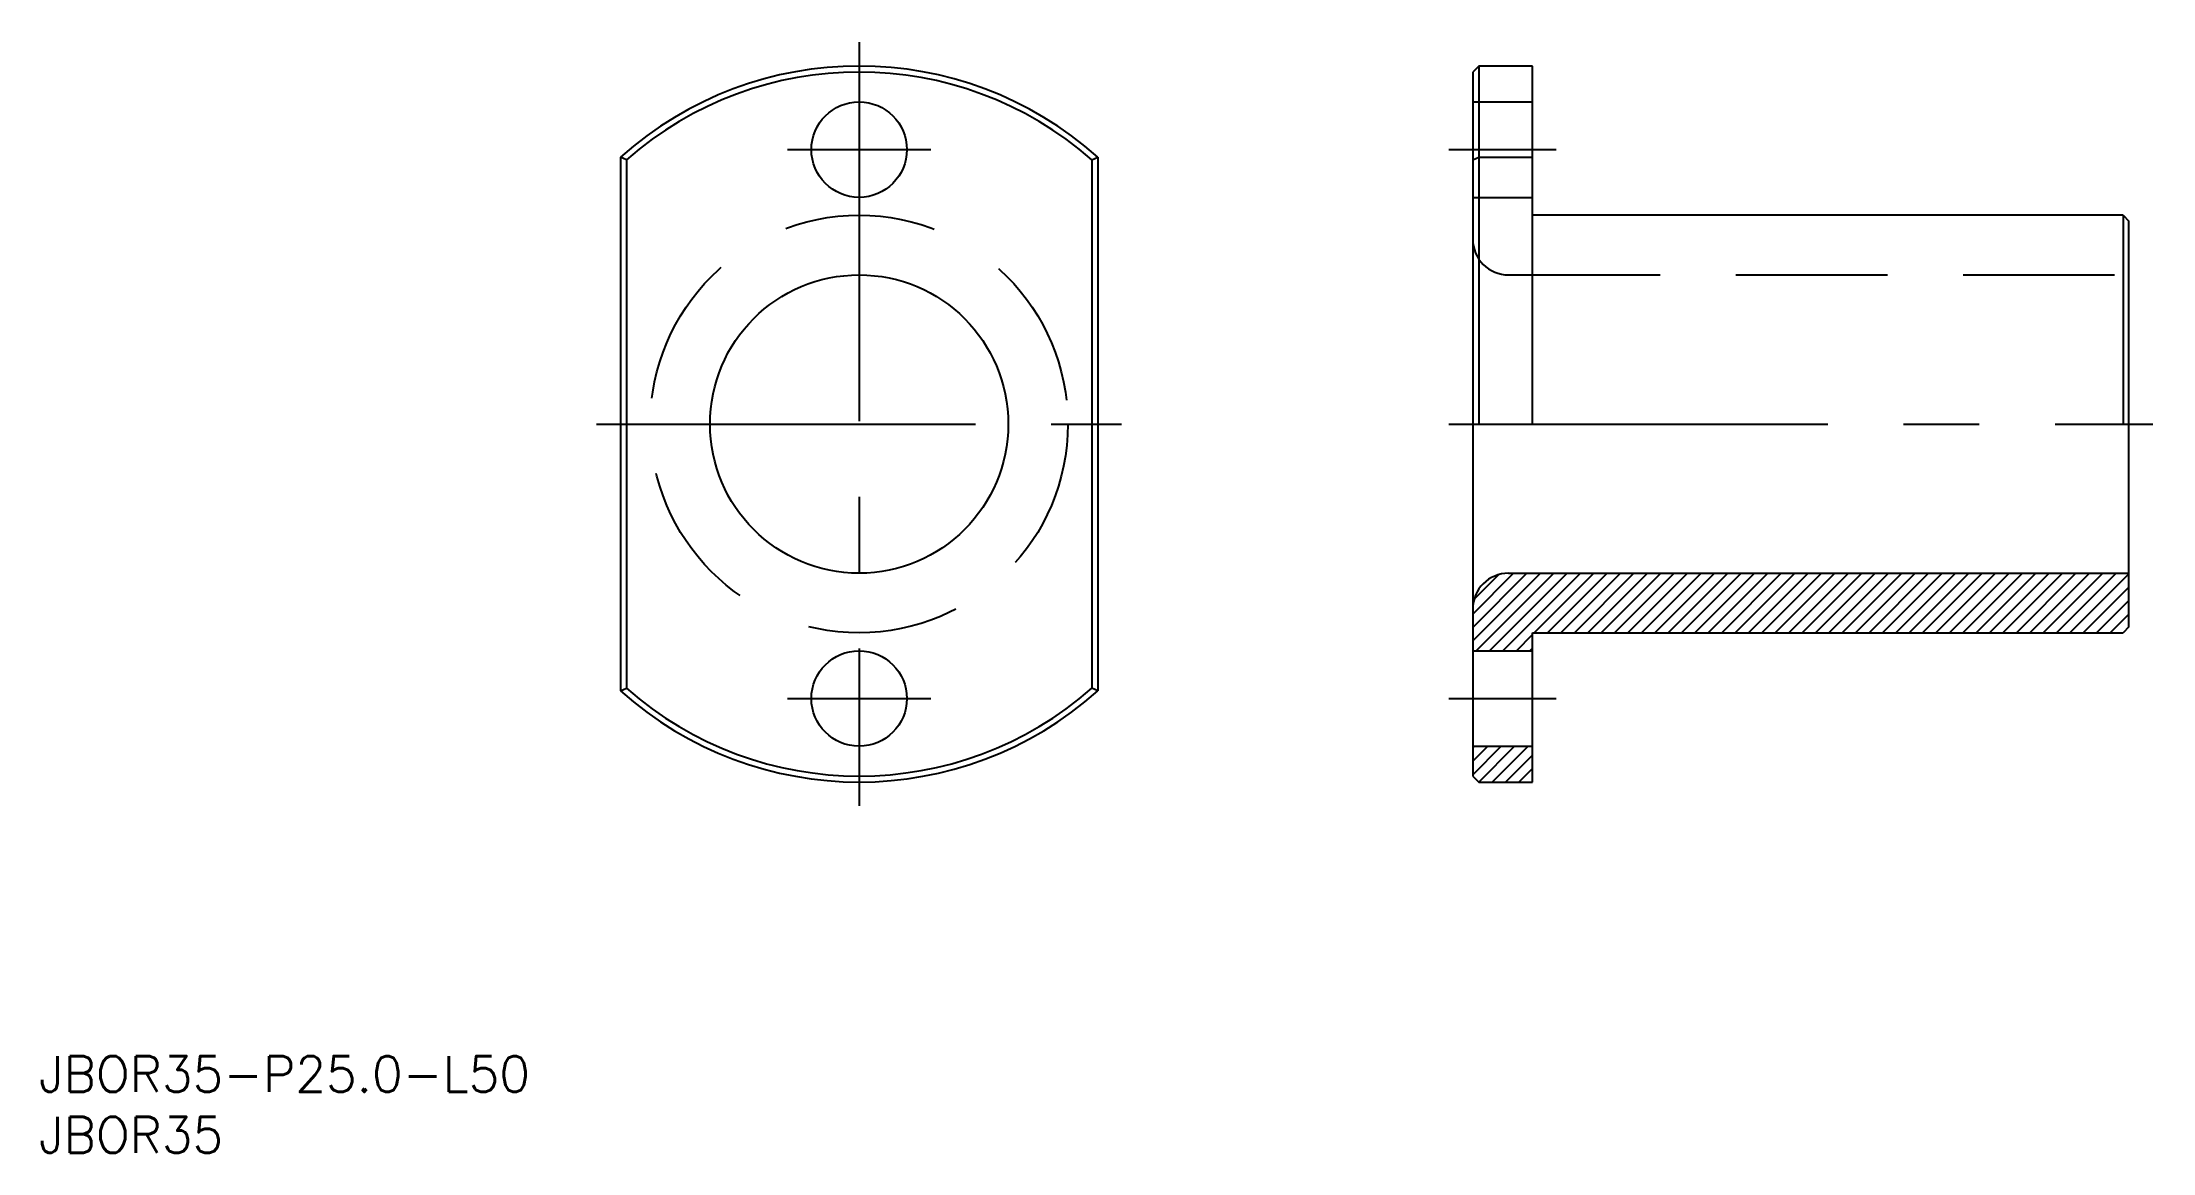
# Model space of a CAD drawing. Extents: x -68 to 108, y -61 to 32.
import ezdxf

# ---------------------------------------------------------------- set-up
doc = ezdxf.new("R2010")
doc.units = 0
doc.linetypes.add('CENTER', pattern=[50.8, 31.75, -6.35, 6.35, -6.35])
doc.linetypes.add('DASHED', pattern=[19.05, 12.7, -6.35])
doc.layers.get('0').update_dxf_attribs({"linetype": 'CONTINUOUS'})
doc.layers.add('CENTER', color=1, linetype='CENTER')
doc.styles.get("Standard").update_dxf_attribs({"font": 'txt.shx', "height": 3, "bigfont": 'bigfont.shx'})

msp = doc.modelspace()

# ---------------------------------------------------------------- linework, layer by layer
at = {"color": 7, "linetype": 'CONTINUOUS'}
for p, q in [((51.94, 30), (51.44, 29.5)), ((51.44, 29.5), (51.44, -29.5)), ((51.94, 30), (51.94, 0)), ((56.44, 30), (51.94, 30)), ((56.44, 0), (56.44, 30)), ((-20, 22.36), (-20, -22.36)), ((-19.5, 22.14), (-20, 22.36)), ((-19.5, 22.14), (-19.5, -22.14)), ((19.5, 22.14), (20, 22.36)), ((19.5, 22.14), (19.5, -22.14)), ((20, 22.36), (20, -22.36)), ((51.44, 22.14), (51.94, 22.36)), ((51.94, 22.36), (56.44, 22.36)), ((105.94, 17.5), (56.44, 17.5)), ((105.94, 17.5), (105.94, 0)), ((105.94, 17.5), (106.44, 17)), ((106.44, -17), (106.44, 17)), ((54.44, -12.5), (106.44, -12.5)), ((56.44, -17.5), (105.94, -17.5)), ((56.44, -30), (56.44, -17.5)), ((106.44, -17), (105.94, -17.5)), ((51.44, -19), (56.44, -19)), ((-20, -22.36), (-19.5, -22.14)), ((20, -22.36), (19.5, -22.14)), ((51.44, -27), (56.44, -27)), ((51.44, -29.5), (51.94, -30)), ((51.94, -30), (56.44, -30))]:
    msp.add_line(p, q, dxfattribs=at)
at = {"color": 3, "linetype": 'DASHED'}
for p, q in [((51.44, 27), (56.44, 27)), ((51.44, 19), (56.44, 19)), ((54.44, 12.5), (106.44, 12.5))]:
    msp.add_line(p, q, dxfattribs=at)
at = {"color": 3, "linetype": 'CONTINUOUS'}
for p, q in [((51.44, -15.92), (54.85, -12.5)), ((51.44, -17.04), (55.97, -12.5)), ((51.44, -18.16), (57.1, -12.5)), ((51.55, -14.68), (53.61, -12.61)), ((51.72, -19), (58.22, -12.5)), ((52.84, -19), (59.34, -12.5)), ((53.96, -19), (60.46, -12.5)), ((56.59, -17.5), (61.59, -12.5)), ((57.71, -17.5), (62.71, -12.5)), ((58.83, -17.5), (63.83, -12.5)), ((59.95, -17.5), (64.95, -12.5)), ((61.08, -17.5), (66.08, -12.5)), ((62.2, -17.5), (67.2, -12.5)), ((63.32, -17.5), (68.32, -12.5)), ((64.44, -17.5), (69.44, -12.5)), ((65.57, -17.5), (70.57, -12.5)), ((66.69, -17.5), (71.69, -12.5)), ((67.81, -17.5), (72.81, -12.5)), ((68.93, -17.5), (73.93, -12.5)), ((70.06, -17.5), (75.06, -12.5)), ((71.18, -17.5), (76.18, -12.5)), ((72.3, -17.5), (77.3, -12.5)), ((73.43, -17.5), (78.43, -12.5)), ((74.55, -17.5), (79.55, -12.5)), ((75.67, -17.5), (80.67, -12.5)), ((76.79, -17.5), (81.79, -12.5)), ((77.92, -17.5), (82.92, -12.5)), ((79.04, -17.5), (84.04, -12.5)), ((80.16, -17.5), (85.16, -12.5)), ((81.28, -17.5), (86.28, -12.5)), ((82.41, -17.5), (87.41, -12.5)), ((83.53, -17.5), (88.53, -12.5)), ((84.65, -17.5), (89.65, -12.5)), ((85.77, -17.5), (90.77, -12.5)), ((86.9, -17.5), (91.9, -12.5)), ((88.02, -17.5), (93.02, -12.5)), ((89.14, -17.5), (94.14, -12.5)), ((90.26, -17.5), (95.26, -12.5)), ((91.39, -17.5), (96.39, -12.5)), ((92.51, -17.5), (97.51, -12.5)), ((93.63, -17.5), (98.63, -12.5)), ((94.75, -17.5), (99.75, -12.5)), ((95.88, -17.5), (100.88, -12.5)), ((97, -17.5), (102, -12.5)), ((98.12, -17.5), (103.12, -12.5)), ((99.24, -17.5), (104.24, -12.5)), ((100.37, -17.5), (105.37, -12.5)), ((101.49, -17.5), (106.44, -12.55)), ((102.61, -17.5), (106.44, -13.67)), ((103.73, -17.5), (106.44, -14.8)), ((104.86, -17.5), (106.44, -15.92)), ((55.09, -19), (56.44, -17.65)), ((56.21, -19), (56.44, -18.77)), ((51.44, -27.14), (51.58, -27)), ((51.44, -28.26), (52.7, -27)), ((51.44, -29.39), (53.82, -27)), ((51.94, -30), (54.94, -27)), ((53.07, -30), (56.07, -27)), ((54.19, -30), (56.44, -27.75)), ((55.31, -30), (56.44, -28.88)), ((56.43, -30), (56.44, -30))]:
    msp.add_line(p, q, dxfattribs=at)
at = {"color": 7, "linetype": 'CONTINUOUS'}
for centre, radius in [((0, 23), 4), ((0, 0), 12.5), ((0, -23), 4)]:
    msp.add_circle(centre, radius, dxfattribs=at)
at = {"color": 3, "linetype": 'DASHED'}
msp.add_circle((0, 0), 17.5, dxfattribs=at)
at = {"color": 7, "linetype": 'CONTINUOUS'}
for centre, radius, start, end in [((0, 0), 30, 48.1897, 131.8103), ((0, 0), 29.5, 48.6225, 131.3775), ((54.44, -15.5), 3, 90, 180), ((0, 0), 30, 228.1897, 311.8103), ((0, 0), 29.5, 228.6225, 311.3775)]:
    msp.add_arc(centre, radius, start, end, dxfattribs=at)
at = {"color": 3, "linetype": 'DASHED'}
msp.add_arc((54.44, 15.5), 3, 180, 270, dxfattribs=at)
at = {"layer": 'CENTER', "color": 1, "linetype": 'CENTER'}
for p, q in [((0, 32), (0, -32)), ((-6, 23), (6, 23)), ((49.44, 23), (58.44, 23)), ((-22, 0), (22, 0)), ((49.44, 0), (108.44, 0)), ((-6, -23), (6, -23)), ((49.44, -23), (58.44, -23))]:
    msp.add_line(p, q, dxfattribs=at)

# ---------------------------------------------------------------- texts
at = {"color": 7, "linetype": 'CONTINUOUS'}
for s, p in [('JBOR35-P25.0-L50', (-68.73, -55.97)), ('JBOR35', (-68.73, -61.07))]:
    msp.add_text(s, height=3, dxfattribs=at).set_placement(p)

doc.saveas('drawing.dxf')
